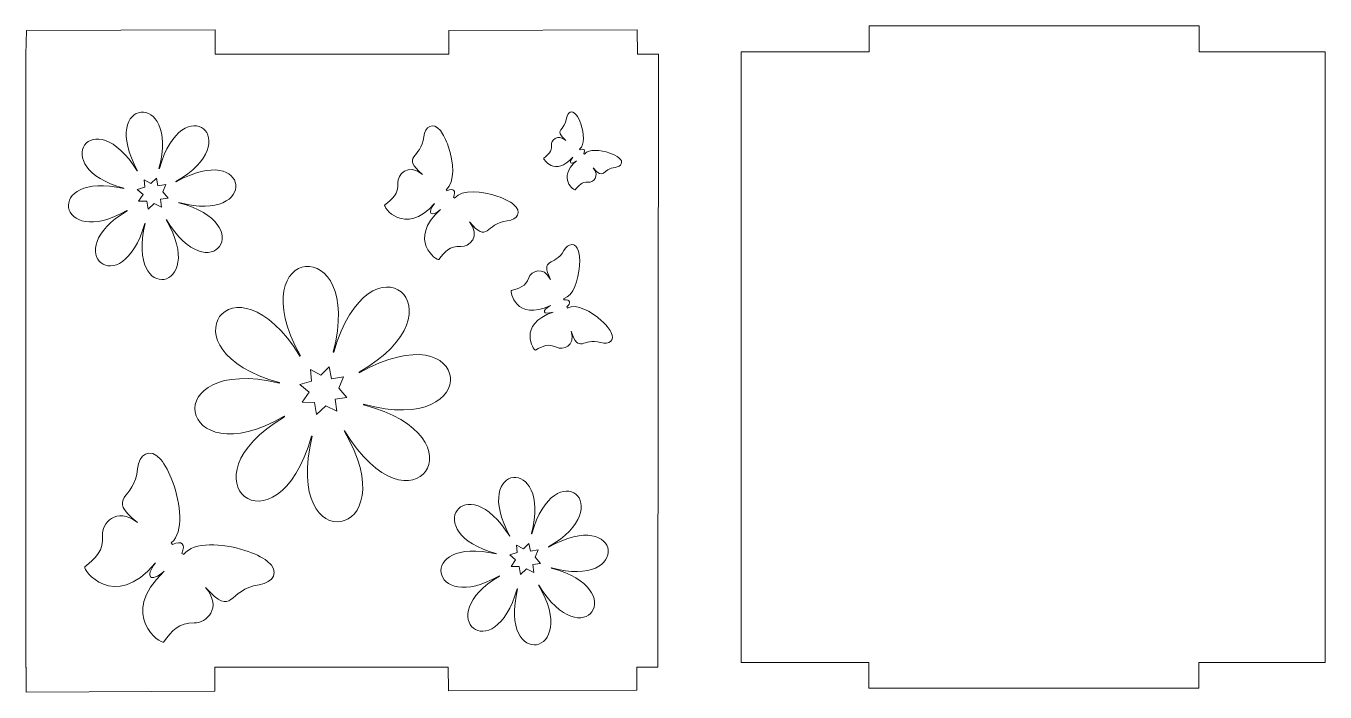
# Model space of a CAD drawing. Header units: centimetres. Extents: x -44.2 to 7.1, y -12.2 to 8.3.
# Drawn here: x -8.71 to 7.13, y -2.73 to 5.4 of the extents above; entities that cross this region are included whole.
import ezdxf

# ---------------------------------------------------------------- set-up
doc = ezdxf.new("R2010")
doc.units = ezdxf.units.CM
doc.header["$MEASUREMENT"] = 0
doc.layers.add('layer 1', color=7, linetype='Continuous')

msp = doc.modelspace()

# ---------------------------------------------------------------- linework, layer by layer
at = {"layer": 'layer 1', "color": 250, "lineweight": 9}
for points, knots in [([(7.13021, 5.08106), (7.13021, 5.08106), (7.13021, -2.36852), (7.13021, -2.36852), (7.13021, -2.36852), (7.13021, -2.36852), (5.59098, -2.36852), (5.59098, -2.36852), (5.59098, -2.36852), (5.59098, -2.36852), (5.59098, -2.68475), (5.59098, -2.68475), (5.59098, -2.68475), (5.59098, -2.68475), (1.56598, -2.68475), (1.56598, -2.68475), (1.56598, -2.68475), (1.56598, -2.68475), (1.56598, -2.36852), (1.56598, -2.36852), (1.56598, -2.36852), (1.56598, -2.36852), (0.00758, -2.36852), (0.00758, -2.36852), (0.00758, -2.36852), (0.00758, -2.36852), (0.00758, 5.08106), (0.00758, 5.08106), (0.00758, 5.08106), (0.00758, 5.08106), (1.57204, 5.08106), (1.57204, 5.08106), (1.57204, 5.08106), (1.57204, 5.08106), (1.57204, 5.39607), (1.57204, 5.39607), (1.57204, 5.39607), (1.57204, 5.39607), (5.59704, 5.39607), (5.59704, 5.39607), (5.59704, 5.39607), (5.59704, 5.39607), (5.59704, 5.08106), (5.59704, 5.08106), (5.59704, 5.08106), (5.59704, 5.08106), (7.13021, 5.08106), (7.13021, 5.08106)], [0, 0, 0, 0, 0.07692308, 0.07692308, 0.07692308, 0.07692308, 0.15384615, 0.15384615, 0.15384615, 0.15384615, 0.23076923, 0.23076923, 0.23076923, 0.23076923, 0.30769231, 0.30769231, 0.30769231, 0.30769231, 0.38461538, 0.38461538, 0.38461538, 0.38461538, 0.46153846, 0.46153846, 0.46153846, 0.46153846, 0.53846154, 0.53846154, 0.53846154, 0.53846154, 0.61538462, 0.61538462, 0.61538462, 0.61538462, 0.69230769, 0.69230769, 0.69230769, 0.69230769, 0.76923077, 0.76923077, 0.76923077, 0.76923077, 0.84615385, 0.84615385, 0.84615385, 0.84615385, 1, 1, 1, 1]), ([(-6.40601, 5.34975), (-6.40601, 5.34975), (-6.40473, 5.05075), (-6.40473, 5.05075), (-6.40473, 5.05075), (-6.40473, 5.05075), (-3.55669, 5.05075), (-3.55669, 5.05075), (-3.55669, 5.05075), (-3.55669, 5.05075), (-3.55793, 5.341), (-3.55793, 5.341), (-3.55793, 5.341), (-3.55793, 5.341), (-1.25795, 5.35082), (-1.25795, 5.35082), (-1.25795, 5.35082), (-1.25795, 5.35082), (-1.25666, 5.05182), (-1.25666, 5.05182), (-1.25666, 5.05182), (-1.25666, 5.05182), (-1, 5.05182), (-1, 5.05182), (-1, 5.05182), (-1, 5.05182), (-1.0088, -2.42747), (-1.0088, -2.42747), (-1.0088, -2.42747), (-1.0088, -2.42747), (-1.26324, -2.42747), (-1.26324, -2.42747), (-1.26324, -2.42747), (-1.26324, -2.42747), (-1.26203, -2.70763), (-1.26203, -2.70763), (-1.26203, -2.70763), (-1.26203, -2.70763), (-3.56202, -2.71745), (-3.56202, -2.71745), (-3.56202, -2.71745), (-3.56202, -2.71745), (-3.56202, -2.70763), (-3.56202, -2.70763), (-3.56202, -2.70763), (-3.56202, -2.70763), (-3.56326, -2.42747), (-3.56326, -2.42747), (-3.56326, -2.42747), (-3.56326, -2.42747), (-6.41135, -2.42747), (-6.41135, -2.42747), (-6.41135, -2.42747), (-6.41135, -2.42747), (-6.4101, -2.7202), (-6.4101, -2.7202), (-6.4101, -2.7202), (-6.4101, -2.7202), (-8.71008, -2.73002), (-8.71008, -2.73002), (-8.71008, -2.73002), (-8.71008, -2.73002), (-8.71008, -2.7202), (-8.71008, -2.7202), (-8.71008, -2.7202), (-8.71008, -2.7202), (-8.71135, -2.43102), (-8.71135, -2.43102), (-8.71135, -2.43102), (-8.71135, -2.43102), (-8.7138, -2.42747), (-8.7138, -2.42747), (-8.7138, -2.42747), (-8.7138, -2.42747), (-8.7138, 3.49131), (-8.7138, 3.49131), (-8.7138, 3.49131), (-8.7138, 3.49131), (-8.7138, 5.04753), (-8.7138, 5.04753), (-8.7138, 5.04753), (-8.7138, 5.04753), (-8.70598, 5.33993), (-8.70598, 5.33993), (-8.70598, 5.33993), (-8.70598, 5.33993), (-6.40601, 5.34975), (-6.40601, 5.34975)], [0, 0, 0, 0, 0.04347826, 0.04347826, 0.04347826, 0.04347826, 0.08695652, 0.08695652, 0.08695652, 0.08695652, 0.13043478, 0.13043478, 0.13043478, 0.13043478, 0.17391304, 0.17391304, 0.17391304, 0.17391304, 0.2173913, 0.2173913, 0.2173913, 0.2173913, 0.26086957, 0.26086957, 0.26086957, 0.26086957, 0.30434783, 0.30434783, 0.30434783, 0.30434783, 0.34782609, 0.34782609, 0.34782609, 0.34782609, 0.39130435, 0.39130435, 0.39130435, 0.39130435, 0.43478261, 0.43478261, 0.43478261, 0.43478261, 0.47826087, 0.47826087, 0.47826087, 0.47826087, 0.52173913, 0.52173913, 0.52173913, 0.52173913, 0.56521739, 0.56521739, 0.56521739, 0.56521739, 0.60869565, 0.60869565, 0.60869565, 0.60869565, 0.65217391, 0.65217391, 0.65217391, 0.65217391, 0.69565217, 0.69565217, 0.69565217, 0.69565217, 0.73913043, 0.73913043, 0.73913043, 0.73913043, 0.7826087, 0.7826087, 0.7826087, 0.7826087, 0.82608696, 0.82608696, 0.82608696, 0.82608696, 0.86956522, 0.86956522, 0.86956522, 0.86956522, 0.91304348, 0.91304348, 0.91304348, 0.91304348, 1, 1, 1, 1]), ([(-7.00421, 3.02902), (-6.48644, 2.15925), (-7.50174, 1.98094), (-7.25969, 2.98627), (-7.25969, 2.98627), (-7.26099, 2.98656), (-7.26228, 2.98688), (-7.26357, 2.98718), (-7.26357, 2.98718), (-7.54649, 1.99719), (-8.33575, 2.64036), (-7.47917, 3.14118), (-7.47917, 3.14118), (-7.48026, 3.14292), (-7.48132, 3.14468), (-7.48238, 3.14644), (-7.48238, 3.14644), (-8.33767, 2.64891), (-8.51048, 3.64447), (-7.52078, 3.41212), (-7.52078, 3.41212), (-7.52042, 3.41349), (-7.52008, 3.41486), (-7.51971, 3.41622), (-7.51971, 3.41622), (-8.47746, 3.6697), (-7.89224, 4.49791), (-7.35604, 3.62682), (-7.35604, 3.62682), (-7.35604, 3.62682), (-7.35283, 3.62862), (-7.35283, 3.62862), (-7.35283, 3.62862), (-7.8492, 4.52787), (-6.83171, 4.62727), (-7.09171, 3.65911), (-7.09171, 3.65911), (-7.09004, 3.65865), (-7.08837, 3.65819), (-7.0867, 3.65769), (-7.0867, 3.65769), (-6.80291, 4.65697), (-6.00425, 4.00055), (-6.88445, 3.49817), (-6.88445, 3.49817), (-6.88372, 3.4969), (-6.88298, 3.49564), (-6.88226, 3.49436), (-6.88226, 3.49436), (-5.96894, 4.00837), (-5.86629, 2.97264), (-6.84814, 3.24229), (-6.84814, 3.24229), (-6.84857, 3.24054), (-6.84904, 3.2388), (-6.84949, 3.23706), (-6.84949, 3.23706), (-5.86329, 2.98835), (-6.46004, 2.13945), (-7.00104, 3.03096), (-7.00104, 3.03096), (-7.00209, 3.0303), (-7.00316, 3.02967), (-7.00421, 3.02902)], [0, 0, 0, 0, 0.05882353, 0.05882353, 0.05882353, 0.05882353, 0.11764706, 0.11764706, 0.11764706, 0.11764706, 0.17647059, 0.17647059, 0.17647059, 0.17647059, 0.23529412, 0.23529412, 0.23529412, 0.23529412, 0.29411765, 0.29411765, 0.29411765, 0.29411765, 0.35294118, 0.35294118, 0.35294118, 0.35294118, 0.41176471, 0.41176471, 0.41176471, 0.41176471, 0.47058824, 0.47058824, 0.47058824, 0.47058824, 0.52941176, 0.52941176, 0.52941176, 0.52941176, 0.58823529, 0.58823529, 0.58823529, 0.58823529, 0.64705882, 0.64705882, 0.64705882, 0.64705882, 0.70588235, 0.70588235, 0.70588235, 0.70588235, 0.76470588, 0.76470588, 0.76470588, 0.76470588, 0.82352941, 0.82352941, 0.82352941, 0.82352941, 0.88235294, 0.88235294, 0.88235294, 0.88235294, 1, 1, 1, 1]), ([(-1.95614, 3.8851), (-1.95614, 3.8851), (-1.96149, 3.89445), (-1.96149, 3.89445), (-1.96149, 3.89445), (-1.96149, 3.89445), (-1.95997, 3.89563), (-1.95997, 3.89563), (-1.95997, 3.89563), (-1.89695, 3.94455), (-1.90762, 4.08891), (-1.94627, 4.2018), (-1.94627, 4.2018), (-1.9616, 4.24659), (-1.98134, 4.28638), (-2.00265, 4.31327), (-2.00265, 4.31327), (-2.05516, 4.37955), (-2.11179, 4.3409), (-2.12007, 4.26998), (-2.12007, 4.26998), (-2.13863, 4.11108), (-2.28878, 4.13823), (-2.12873, 4.00077), (-2.12873, 4.00077), (-2.23256, 4.08623), (-2.30958, 3.99974), (-2.30548, 3.9409), (-2.30548, 3.9409), (-2.30007, 3.86341), (-2.34383, 3.82754), (-2.39854, 3.78505), (-2.39854, 3.78505), (-2.41202, 3.77458), (-2.26049, 3.55336), (-2.04331, 3.79496), (-2.04331, 3.79496), (-2.10061, 3.72675), (-2.07127, 3.69379), (-2.00081, 3.75198), (-2.00081, 3.75198), (-2.24422, 3.53683), (-2.02426, 3.38345), (-2.01368, 3.39685), (-2.01368, 3.39685), (-1.97074, 3.4512), (-1.93451, 3.49466), (-1.85707, 3.4886), (-1.85707, 3.4886), (-1.79826, 3.48401), (-1.71113, 3.56031), (-1.79572, 3.66484), (-1.79572, 3.66484), (-1.6596, 3.50366), (-1.6855, 3.65402), (-1.52645, 3.67126), (-1.52645, 3.67126), (-1.45546, 3.67895), (-1.41634, 3.73525), (-1.48218, 3.78832), (-1.48218, 3.78832), (-1.50889, 3.80984), (-1.54852, 3.82992), (-1.59317, 3.84563), (-1.59317, 3.84563), (-1.70574, 3.88522), (-1.85, 3.89708), (-1.89945, 3.83447), (-1.89945, 3.83447), (-1.89945, 3.83447), (-1.90064, 3.83297), (-1.90064, 3.83297), (-1.90064, 3.83297), (-1.90064, 3.83297), (-1.90995, 3.83839), (-1.90995, 3.83839), (-1.90995, 3.83839), (-1.88862, 3.88511), (-1.90785, 3.90666), (-1.95614, 3.8851)], [0, 0, 0, 0, 0.04761905, 0.04761905, 0.04761905, 0.04761905, 0.0952381, 0.0952381, 0.0952381, 0.0952381, 0.14285714, 0.14285714, 0.14285714, 0.14285714, 0.19047619, 0.19047619, 0.19047619, 0.19047619, 0.23809524, 0.23809524, 0.23809524, 0.23809524, 0.28571429, 0.28571429, 0.28571429, 0.28571429, 0.33333333, 0.33333333, 0.33333333, 0.33333333, 0.38095238, 0.38095238, 0.38095238, 0.38095238, 0.42857143, 0.42857143, 0.42857143, 0.42857143, 0.47619048, 0.47619048, 0.47619048, 0.47619048, 0.52380952, 0.52380952, 0.52380952, 0.52380952, 0.57142857, 0.57142857, 0.57142857, 0.57142857, 0.61904762, 0.61904762, 0.61904762, 0.61904762, 0.66666667, 0.66666667, 0.66666667, 0.66666667, 0.71428571, 0.71428571, 0.71428571, 0.71428571, 0.76190476, 0.76190476, 0.76190476, 0.76190476, 0.80952381, 0.80952381, 0.80952381, 0.80952381, 0.85714286, 0.85714286, 0.85714286, 0.85714286, 0.9047619, 0.9047619, 0.9047619, 0.9047619, 1, 1, 1, 1]), ([(-3.58006, 3.38482), (-3.58006, 3.38482), (-3.58922, 3.40085), (-3.58922, 3.40085), (-3.58922, 3.40085), (-3.58922, 3.40085), (-3.58663, 3.40286), (-3.58663, 3.40286), (-3.58663, 3.40286), (-3.47859, 3.48675), (-3.49687, 3.73421), (-3.56313, 3.92775), (-3.56313, 3.92775), (-3.58942, 4.00453), (-3.62327, 4.07275), (-3.65979, 4.11885), (-3.65979, 4.11885), (-3.74981, 4.23248), (-3.84689, 4.16621), (-3.86109, 4.04463), (-3.86109, 4.04463), (-3.89291, 3.77223), (-4.15031, 3.81877), (-3.87594, 3.58312), (-3.87594, 3.58312), (-4.05393, 3.72962), (-4.18598, 3.58134), (-4.17894, 3.48047), (-4.17894, 3.48047), (-4.16967, 3.34763), (-4.2447, 3.28614), (-4.33849, 3.2133), (-4.33849, 3.2133), (-4.3616, 3.19535), (-4.10182, 2.8161), (-3.72949, 3.23029), (-3.72949, 3.23029), (-3.82772, 3.11336), (-3.77743, 3.05685), (-3.65663, 3.15661), (-3.65663, 3.15661), (-4.07392, 2.78776), (-3.69685, 2.52482), (-3.67871, 2.54778), (-3.67871, 2.54778), (-3.60508, 2.64096), (-3.54297, 2.71547), (-3.41021, 2.70509), (-3.41021, 2.70509), (-3.3094, 2.69721), (-3.16003, 2.82802), (-3.30504, 3.00723), (-3.30504, 3.00723), (-3.07169, 2.7309), (-3.11608, 2.98867), (-2.84342, 3.01822), (-2.84342, 3.01822), (-2.72173, 3.03141), (-2.65465, 3.12793), (-2.76752, 3.2189), (-2.76752, 3.2189), (-2.81332, 3.25581), (-2.88125, 3.29022), (-2.95781, 3.31715), (-2.95781, 3.31715), (-3.15079, 3.38502), (-3.3981, 3.40537), (-3.48288, 3.29803), (-3.48288, 3.29803), (-3.48288, 3.29803), (-3.48491, 3.29545), (-3.48491, 3.29545), (-3.48491, 3.29545), (-3.48491, 3.29545), (-3.50086, 3.30475), (-3.50086, 3.30475), (-3.50086, 3.30475), (-3.46431, 3.38484), (-3.49728, 3.42178), (-3.58006, 3.38482)], [0, 0, 0, 0, 0.04761905, 0.04761905, 0.04761905, 0.04761905, 0.0952381, 0.0952381, 0.0952381, 0.0952381, 0.14285714, 0.14285714, 0.14285714, 0.14285714, 0.19047619, 0.19047619, 0.19047619, 0.19047619, 0.23809524, 0.23809524, 0.23809524, 0.23809524, 0.28571429, 0.28571429, 0.28571429, 0.28571429, 0.33333333, 0.33333333, 0.33333333, 0.33333333, 0.38095238, 0.38095238, 0.38095238, 0.38095238, 0.42857143, 0.42857143, 0.42857143, 0.42857143, 0.47619048, 0.47619048, 0.47619048, 0.47619048, 0.52380952, 0.52380952, 0.52380952, 0.52380952, 0.57142857, 0.57142857, 0.57142857, 0.57142857, 0.61904762, 0.61904762, 0.61904762, 0.61904762, 0.66666667, 0.66666667, 0.66666667, 0.66666667, 0.71428571, 0.71428571, 0.71428571, 0.71428571, 0.76190476, 0.76190476, 0.76190476, 0.76190476, 0.80952381, 0.80952381, 0.80952381, 0.80952381, 0.85714286, 0.85714286, 0.85714286, 0.85714286, 0.9047619, 0.9047619, 0.9047619, 0.9047619, 1, 1, 1, 1]), ([(-7.24115, 3.2568), (-7.24115, 3.2568), (-7.22373, 3.16043), (-7.22373, 3.16043), (-7.22373, 3.16043), (-7.22373, 3.16043), (-7.15064, 3.22961), (-7.15064, 3.22961), (-7.15064, 3.22961), (-7.15064, 3.22961), (-7.06283, 3.18642), (-7.06283, 3.18642), (-7.06283, 3.18642), (-7.06283, 3.18642), (-7.07461, 3.28254), (-7.07461, 3.28254), (-7.07461, 3.28254), (-7.07461, 3.28254), (-6.9807, 3.29542), (-6.9807, 3.29542), (-6.9807, 3.29542), (-6.9807, 3.29542), (-7.0465, 3.37114), (-7.0465, 3.37114), (-7.0465, 3.37114), (-7.0465, 3.37114), (-7.00815, 3.46285), (-7.00815, 3.46285), (-7.00815, 3.46285), (-7.00815, 3.46285), (-7.10374, 3.44515), (-7.10374, 3.44515), (-7.10374, 3.44515), (-7.10374, 3.44515), (-7.12232, 3.54069), (-7.12232, 3.54069), (-7.12232, 3.54069), (-7.12232, 3.54069), (-7.18958, 3.47533), (-7.18958, 3.47533), (-7.18958, 3.47533), (-7.18958, 3.47533), (-7.27204, 3.51945), (-7.27204, 3.51945), (-7.27204, 3.51945), (-7.27204, 3.51945), (-7.26401, 3.42826), (-7.26401, 3.42826), (-7.26401, 3.42826), (-7.26401, 3.42826), (-7.35617, 3.40123), (-7.35617, 3.40123), (-7.35617, 3.40123), (-7.35617, 3.40123), (-7.28378, 3.33946), (-7.28378, 3.33946), (-7.28378, 3.33946), (-7.28378, 3.33946), (-7.3397, 3.26039), (-7.3397, 3.26039), (-7.3397, 3.26039), (-7.3397, 3.26039), (-7.24115, 3.2568), (-7.24115, 3.2568)], [0, 0, 0, 0, 0.05882353, 0.05882353, 0.05882353, 0.05882353, 0.11764706, 0.11764706, 0.11764706, 0.11764706, 0.17647059, 0.17647059, 0.17647059, 0.17647059, 0.23529412, 0.23529412, 0.23529412, 0.23529412, 0.29411765, 0.29411765, 0.29411765, 0.29411765, 0.35294118, 0.35294118, 0.35294118, 0.35294118, 0.41176471, 0.41176471, 0.41176471, 0.41176471, 0.47058824, 0.47058824, 0.47058824, 0.47058824, 0.52941176, 0.52941176, 0.52941176, 0.52941176, 0.58823529, 0.58823529, 0.58823529, 0.58823529, 0.64705882, 0.64705882, 0.64705882, 0.64705882, 0.70588235, 0.70588235, 0.70588235, 0.70588235, 0.76470588, 0.76470588, 0.76470588, 0.76470588, 0.82352941, 0.82352941, 0.82352941, 0.82352941, 0.88235294, 0.88235294, 0.88235294, 0.88235294, 1, 1, 1, 1]), ([(-4.83457, 0.45483), (-4.04412, -0.87302), (-5.59413, -1.14524), (-5.2246, 0.38957), (-5.2246, 0.38957), (-5.22658, 0.39), (-5.22855, 0.39049), (-5.23052, 0.39095), (-5.23052, 0.39095), (-5.66245, -1.12042), (-6.86737, -0.13853), (-5.55968, 0.62606), (-5.55968, 0.62606), (-5.56134, 0.62871), (-5.56295, 0.63139), (-5.56457, 0.63408), (-5.56457, 0.63408), (-6.8703, -0.12548), (-7.13412, 1.3944), (-5.62319, 1.03968), (-5.62319, 1.03968), (-5.62265, 1.04177), (-5.62212, 1.04386), (-5.62155, 1.04594), (-5.62155, 1.04594), (-7.08372, 1.43292), (-6.19028, 2.69732), (-5.37169, 1.36746), (-5.37169, 1.36746), (-5.37169, 1.36746), (-5.36679, 1.37021), (-5.36679, 1.37021), (-5.36679, 1.37021), (-6.12457, 2.74305), (-4.57123, 2.8948), (-4.96815, 1.41676), (-4.96815, 1.41676), (-4.96561, 1.41605), (-4.96305, 1.41534), (-4.96051, 1.41459), (-4.96051, 1.41459), (-4.52726, 2.94014), (-3.30798, 1.93802), (-4.65174, 1.17105), (-4.65174, 1.17105), (-4.65063, 1.16911), (-4.64949, 1.16719), (-4.6484, 1.16523), (-4.6484, 1.16523), (-3.25407, 1.94995), (-3.09736, 0.36875), (-4.59631, 0.78042), (-4.59631, 0.78042), (-4.59697, 0.77774), (-4.59767, 0.77509), (-4.59837, 0.77243), (-4.59837, 0.77243), (-3.09278, 0.39274), (-4.00381, -0.90324), (-4.82973, 0.45779), (-4.82973, 0.45779), (-4.83133, 0.45678), (-4.83296, 0.45582), (-4.83457, 0.45483)], [0, 0, 0, 0, 0.05882353, 0.05882353, 0.05882353, 0.05882353, 0.11764706, 0.11764706, 0.11764706, 0.11764706, 0.17647059, 0.17647059, 0.17647059, 0.17647059, 0.23529412, 0.23529412, 0.23529412, 0.23529412, 0.29411765, 0.29411765, 0.29411765, 0.29411765, 0.35294118, 0.35294118, 0.35294118, 0.35294118, 0.41176471, 0.41176471, 0.41176471, 0.41176471, 0.47058824, 0.47058824, 0.47058824, 0.47058824, 0.52941176, 0.52941176, 0.52941176, 0.52941176, 0.58823529, 0.58823529, 0.58823529, 0.58823529, 0.64705882, 0.64705882, 0.64705882, 0.64705882, 0.70588235, 0.70588235, 0.70588235, 0.70588235, 0.76470588, 0.76470588, 0.76470588, 0.76470588, 0.82352941, 0.82352941, 0.82352941, 0.82352941, 0.88235294, 0.88235294, 0.88235294, 0.88235294, 1, 1, 1, 1]), ([(-2.15174, 2.05502), (-2.15174, 2.05502), (-2.15359, 2.07036), (-2.15359, 2.07036), (-2.15359, 2.07036), (-2.15359, 2.07036), (-2.15094, 2.07106), (-2.15094, 2.07106), (-2.15094, 2.07106), (-2.04038, 2.10055), (-1.97394, 2.29722), (-1.96203, 2.46794), (-1.96203, 2.46794), (-1.9573, 2.53566), (-1.96119, 2.59926), (-1.97433, 2.64667), (-1.97433, 2.64667), (-2.00674, 2.76353), (-2.10312, 2.74405), (-2.15363, 2.65497), (-2.15363, 2.65497), (-2.26679, 2.45539), (-2.45002, 2.57501), (-2.31525, 2.30413), (-2.31525, 2.30413), (-2.40475, 2.47495), (-2.55477, 2.40364), (-2.58217, 2.32361), (-2.58217, 2.32361), (-2.61825, 2.21822), (-2.69608, 2.19525), (-2.79206, 2.16963), (-2.79206, 2.16963), (-2.81571, 2.16331), (-2.73891, 1.7865), (-2.31719, 1.98456), (-2.31719, 1.98456), (-2.43095, 1.9264), (-2.41058, 1.86648), (-2.28502, 1.90406), (-2.28502, 1.90406), (-2.72664, 1.75558), (-2.52159, 1.43024), (-2.50014, 1.44203), (-2.50014, 1.44203), (-2.41308, 1.48988), (-2.34097, 1.5271), (-2.24203, 1.4759), (-2.24203, 1.4759), (-2.1669, 1.43702), (-2.00922, 1.48922), (-2.06266, 1.67452), (-2.06266, 1.67452), (-1.97274, 1.38563), (-1.92307, 1.59874), (-1.70332, 1.53278), (-1.70332, 1.53278), (-1.60524, 1.50335), (-1.52214, 1.55591), (-1.57953, 1.66275), (-1.57953, 1.66275), (-1.60281, 1.70609), (-1.64397, 1.75472), (-1.69421, 1.80038), (-1.69421, 1.80038), (-1.82085, 1.91549), (-2.00482, 2.01164), (-2.10509, 1.95651), (-2.10509, 1.95651), (-2.10509, 1.95651), (-2.10749, 1.95519), (-2.10749, 1.95519), (-2.10749, 1.95519), (-2.10749, 1.95519), (-2.11676, 1.96754), (-2.11676, 1.96754), (-2.11676, 1.96754), (-2.06253, 2.01737), (-2.07592, 2.05657), (-2.15174, 2.05502)], [0, 0, 0, 0, 0.04761905, 0.04761905, 0.04761905, 0.04761905, 0.0952381, 0.0952381, 0.0952381, 0.0952381, 0.14285714, 0.14285714, 0.14285714, 0.14285714, 0.19047619, 0.19047619, 0.19047619, 0.19047619, 0.23809524, 0.23809524, 0.23809524, 0.23809524, 0.28571429, 0.28571429, 0.28571429, 0.28571429, 0.33333333, 0.33333333, 0.33333333, 0.33333333, 0.38095238, 0.38095238, 0.38095238, 0.38095238, 0.42857143, 0.42857143, 0.42857143, 0.42857143, 0.47619048, 0.47619048, 0.47619048, 0.47619048, 0.52380952, 0.52380952, 0.52380952, 0.52380952, 0.57142857, 0.57142857, 0.57142857, 0.57142857, 0.61904762, 0.61904762, 0.61904762, 0.61904762, 0.66666667, 0.66666667, 0.66666667, 0.66666667, 0.71428571, 0.71428571, 0.71428571, 0.71428571, 0.76190476, 0.76190476, 0.76190476, 0.76190476, 0.80952381, 0.80952381, 0.80952381, 0.80952381, 0.85714286, 0.85714286, 0.85714286, 0.85714286, 0.9047619, 0.9047619, 0.9047619, 0.9047619, 1, 1, 1, 1]), ([(-5.1963, 0.80256), (-5.1963, 0.80256), (-5.16971, 0.65544), (-5.16971, 0.65544), (-5.16971, 0.65544), (-5.16971, 0.65544), (-5.05811, 0.76106), (-5.05811, 0.76106), (-5.05811, 0.76106), (-5.05811, 0.76106), (-4.92405, 0.69512), (-4.92405, 0.69512), (-4.92405, 0.69512), (-4.92405, 0.69512), (-4.94204, 0.84186), (-4.94204, 0.84186), (-4.94204, 0.84186), (-4.94204, 0.84186), (-4.79868, 0.86152), (-4.79868, 0.86152), (-4.79868, 0.86152), (-4.79868, 0.86152), (-4.89913, 0.97712), (-4.89913, 0.97712), (-4.89913, 0.97712), (-4.89913, 0.97712), (-4.84058, 1.11713), (-4.84058, 1.11713), (-4.84058, 1.11713), (-4.84058, 1.11713), (-4.98652, 1.09011), (-4.98652, 1.09011), (-4.98652, 1.09011), (-4.98652, 1.09011), (-5.01488, 1.23597), (-5.01488, 1.23597), (-5.01488, 1.23597), (-5.01488, 1.23597), (-5.11756, 1.13619), (-5.11756, 1.13619), (-5.11756, 1.13619), (-5.11756, 1.13619), (-5.24345, 1.20354), (-5.24345, 1.20354), (-5.24345, 1.20354), (-5.24345, 1.20354), (-5.2312, 1.06433), (-5.2312, 1.06433), (-5.2312, 1.06433), (-5.2312, 1.06433), (-5.37189, 1.02306), (-5.37189, 1.02306), (-5.37189, 1.02306), (-5.37189, 1.02306), (-5.26138, 0.92877), (-5.26138, 0.92877), (-5.26138, 0.92877), (-5.26138, 0.92877), (-5.34675, 0.80804), (-5.34675, 0.80804), (-5.34675, 0.80804), (-5.34675, 0.80804), (-5.1963, 0.80256), (-5.1963, 0.80256)], [0, 0, 0, 0, 0.05882353, 0.05882353, 0.05882353, 0.05882353, 0.11764706, 0.11764706, 0.11764706, 0.11764706, 0.17647059, 0.17647059, 0.17647059, 0.17647059, 0.23529412, 0.23529412, 0.23529412, 0.23529412, 0.29411765, 0.29411765, 0.29411765, 0.29411765, 0.35294118, 0.35294118, 0.35294118, 0.35294118, 0.41176471, 0.41176471, 0.41176471, 0.41176471, 0.47058824, 0.47058824, 0.47058824, 0.47058824, 0.52941176, 0.52941176, 0.52941176, 0.52941176, 0.58823529, 0.58823529, 0.58823529, 0.58823529, 0.64705882, 0.64705882, 0.64705882, 0.64705882, 0.70588235, 0.70588235, 0.70588235, 0.70588235, 0.76470588, 0.76470588, 0.76470588, 0.76470588, 0.82352941, 0.82352941, 0.82352941, 0.82352941, 0.88235294, 0.88235294, 0.88235294, 0.88235294, 1, 1, 1, 1]), ([(-6.92827, -0.9306), (-6.92827, -0.9306), (-6.94188, -0.90826), (-6.94188, -0.90826), (-6.94188, -0.90826), (-6.94188, -0.90826), (-6.93829, -0.9053), (-6.93829, -0.9053), (-6.93829, -0.9053), (-6.78858, -0.78224), (-6.82423, -0.43246), (-6.92572, -0.16096), (-6.92572, -0.16096), (-6.96598, -0.05326), (-7.01661, 0.04204), (-7.07015, 0.10588), (-7.07015, 0.10588), (-7.20214, 0.26327), (-7.33702, 0.16558), (-7.35234, -0.00718), (-7.35234, -0.00718), (-7.38666, -0.39425), (-7.75306, -0.33849), (-7.35516, -0.66141), (-7.35516, -0.66141), (-7.61303, -0.46094), (-7.79421, -0.67616), (-7.78026, -0.81875), (-7.78026, -0.81875), (-7.76189, -1.00654), (-7.86572, -1.09658), (-7.99568, -1.20345), (-7.99568, -1.20345), (-8.02771, -1.22978), (-7.64481, -1.75668), (-7.13382, -1.15536), (-7.13382, -1.15536), (-7.26833, -1.32485), (-7.19487, -1.40291), (-7.02772, -1.25684), (-7.02772, -1.25684), (-7.60418, -1.79572), (-7.05975, -2.15325), (-7.03496, -2.12001), (-7.03496, -2.12001), (-6.93436, -1.98514), (-6.84934, -1.87716), (-6.66089, -1.88662), (-6.66089, -1.88662), (-6.5178, -1.8938), (-6.3114, -1.70264), (-6.52385, -1.45455), (-6.52385, -1.45455), (-6.18246, -1.83671), (-6.25549, -1.47337), (-5.87048, -1.42076), (-5.87048, -1.42076), (-5.69864, -1.39728), (-5.60745, -1.25793), (-5.77091, -1.13354), (-5.77091, -1.13354), (-5.83722, -1.08308), (-5.9348, -1.03702), (-6.04429, -1.0019), (-6.04429, -1.0019), (-6.32029, -0.91338), (-6.67136, -0.89432), (-6.7872, -1.04969), (-6.7872, -1.04969), (-6.7872, -1.04969), (-6.78998, -1.05342), (-6.78998, -1.05342), (-6.78998, -1.05342), (-6.78998, -1.05342), (-6.81294, -1.04088), (-6.81294, -1.04088), (-6.81294, -1.04088), (-6.76433, -0.92601), (-6.81249, -0.87499), (-6.92827, -0.9306)], [0, 0, 0, 0, 0.04761905, 0.04761905, 0.04761905, 0.04761905, 0.0952381, 0.0952381, 0.0952381, 0.0952381, 0.14285714, 0.14285714, 0.14285714, 0.14285714, 0.19047619, 0.19047619, 0.19047619, 0.19047619, 0.23809524, 0.23809524, 0.23809524, 0.23809524, 0.28571429, 0.28571429, 0.28571429, 0.28571429, 0.33333333, 0.33333333, 0.33333333, 0.33333333, 0.38095238, 0.38095238, 0.38095238, 0.38095238, 0.42857143, 0.42857143, 0.42857143, 0.42857143, 0.47619048, 0.47619048, 0.47619048, 0.47619048, 0.52380952, 0.52380952, 0.52380952, 0.52380952, 0.57142857, 0.57142857, 0.57142857, 0.57142857, 0.61904762, 0.61904762, 0.61904762, 0.61904762, 0.66666667, 0.66666667, 0.66666667, 0.66666667, 0.71428571, 0.71428571, 0.71428571, 0.71428571, 0.76190476, 0.76190476, 0.76190476, 0.76190476, 0.80952381, 0.80952381, 0.80952381, 0.80952381, 0.85714286, 0.85714286, 0.85714286, 0.85714286, 0.9047619, 0.9047619, 0.9047619, 0.9047619, 1, 1, 1, 1]), ([(-2.46209, -1.42803), (-1.94432, -2.29781), (-2.95962, -2.47611), (-2.71756, -1.47078), (-2.71756, -1.47078), (-2.71886, -1.47049), (-2.72015, -1.47017), (-2.72145, -1.46987), (-2.72145, -1.46987), (-3.00437, -2.45986), (-3.79362, -1.81669), (-2.93705, -1.31587), (-2.93705, -1.31587), (-2.93814, -1.31413), (-2.9392, -1.31237), (-2.94026, -1.31061), (-2.94026, -1.31061), (-3.79554, -1.80815), (-3.96835, -0.81259), (-2.97865, -1.04493), (-2.97865, -1.04493), (-2.9783, -1.04356), (-2.97795, -1.04219), (-2.97758, -1.04083), (-2.97758, -1.04083), (-3.93534, -0.78735), (-3.35011, 0.04086), (-2.81391, -0.83023), (-2.81391, -0.83023), (-2.81391, -0.83023), (-2.8107, -0.82843), (-2.8107, -0.82843), (-2.8107, -0.82843), (-3.30707, 0.07082), (-2.28959, 0.17022), (-2.54959, -0.79794), (-2.54959, -0.79794), (-2.54792, -0.7984), (-2.54624, -0.79887), (-2.54458, -0.79936), (-2.54458, -0.79936), (-2.26079, 0.19992), (-1.46213, -0.4565), (-2.34233, -0.95888), (-2.34233, -0.95888), (-2.3416, -0.96015), (-2.34085, -0.96141), (-2.34014, -0.96269), (-2.34014, -0.96269), (-1.42681, -0.44868), (-1.32417, -1.48441), (-2.30602, -1.21476), (-2.30602, -1.21476), (-2.30645, -1.21651), (-2.30691, -1.21825), (-2.30737, -1.21999), (-2.30737, -1.21999), (-1.32116, -1.4687), (-1.91791, -2.3176), (-2.45891, -1.42609), (-2.45891, -1.42609), (-2.45996, -1.42675), (-2.46103, -1.42738), (-2.46209, -1.42803)], [0, 0, 0, 0, 0.05882353, 0.05882353, 0.05882353, 0.05882353, 0.11764706, 0.11764706, 0.11764706, 0.11764706, 0.17647059, 0.17647059, 0.17647059, 0.17647059, 0.23529412, 0.23529412, 0.23529412, 0.23529412, 0.29411765, 0.29411765, 0.29411765, 0.29411765, 0.35294118, 0.35294118, 0.35294118, 0.35294118, 0.41176471, 0.41176471, 0.41176471, 0.41176471, 0.47058824, 0.47058824, 0.47058824, 0.47058824, 0.52941176, 0.52941176, 0.52941176, 0.52941176, 0.58823529, 0.58823529, 0.58823529, 0.58823529, 0.64705882, 0.64705882, 0.64705882, 0.64705882, 0.70588235, 0.70588235, 0.70588235, 0.70588235, 0.76470588, 0.76470588, 0.76470588, 0.76470588, 0.82352941, 0.82352941, 0.82352941, 0.82352941, 0.88235294, 0.88235294, 0.88235294, 0.88235294, 1, 1, 1, 1]), ([(-2.69903, -1.20025), (-2.69903, -1.20025), (-2.68161, -1.29662), (-2.68161, -1.29662), (-2.68161, -1.29662), (-2.68161, -1.29662), (-2.60851, -1.22744), (-2.60851, -1.22744), (-2.60851, -1.22744), (-2.60851, -1.22744), (-2.5207, -1.27063), (-2.5207, -1.27063), (-2.5207, -1.27063), (-2.5207, -1.27063), (-2.53248, -1.17451), (-2.53248, -1.17451), (-2.53248, -1.17451), (-2.53248, -1.17451), (-2.43858, -1.16163), (-2.43858, -1.16163), (-2.43858, -1.16163), (-2.43858, -1.16163), (-2.50437, -1.08591), (-2.50437, -1.08591), (-2.50437, -1.08591), (-2.50437, -1.08591), (-2.46602, -0.9942), (-2.46602, -0.9942), (-2.46602, -0.9942), (-2.46602, -0.9942), (-2.56162, -1.0119), (-2.56162, -1.0119), (-2.56162, -1.0119), (-2.56162, -1.0119), (-2.58019, -0.91636), (-2.58019, -0.91636), (-2.58019, -0.91636), (-2.58019, -0.91636), (-2.64745, -0.98172), (-2.64745, -0.98172), (-2.64745, -0.98172), (-2.64745, -0.98172), (-2.72992, -0.9376), (-2.72992, -0.9376), (-2.72992, -0.9376), (-2.72992, -0.9376), (-2.72189, -1.02879), (-2.72189, -1.02879), (-2.72189, -1.02879), (-2.72189, -1.02879), (-2.81404, -1.05582), (-2.81404, -1.05582), (-2.81404, -1.05582), (-2.81404, -1.05582), (-2.74166, -1.11759), (-2.74166, -1.11759), (-2.74166, -1.11759), (-2.74166, -1.11759), (-2.79757, -1.19666), (-2.79757, -1.19666), (-2.79757, -1.19666), (-2.79757, -1.19666), (-2.69903, -1.20025), (-2.69903, -1.20025)], [0, 0, 0, 0, 0.05882353, 0.05882353, 0.05882353, 0.05882353, 0.11764706, 0.11764706, 0.11764706, 0.11764706, 0.17647059, 0.17647059, 0.17647059, 0.17647059, 0.23529412, 0.23529412, 0.23529412, 0.23529412, 0.29411765, 0.29411765, 0.29411765, 0.29411765, 0.35294118, 0.35294118, 0.35294118, 0.35294118, 0.41176471, 0.41176471, 0.41176471, 0.41176471, 0.47058824, 0.47058824, 0.47058824, 0.47058824, 0.52941176, 0.52941176, 0.52941176, 0.52941176, 0.58823529, 0.58823529, 0.58823529, 0.58823529, 0.64705882, 0.64705882, 0.64705882, 0.64705882, 0.70588235, 0.70588235, 0.70588235, 0.70588235, 0.76470588, 0.76470588, 0.76470588, 0.76470588, 0.82352941, 0.82352941, 0.82352941, 0.82352941, 0.88235294, 0.88235294, 0.88235294, 0.88235294, 1, 1, 1, 1])]:
    msp.add_open_spline(points, degree=3, knots=knots, dxfattribs=at)

doc.saveas('drawing.dxf')
